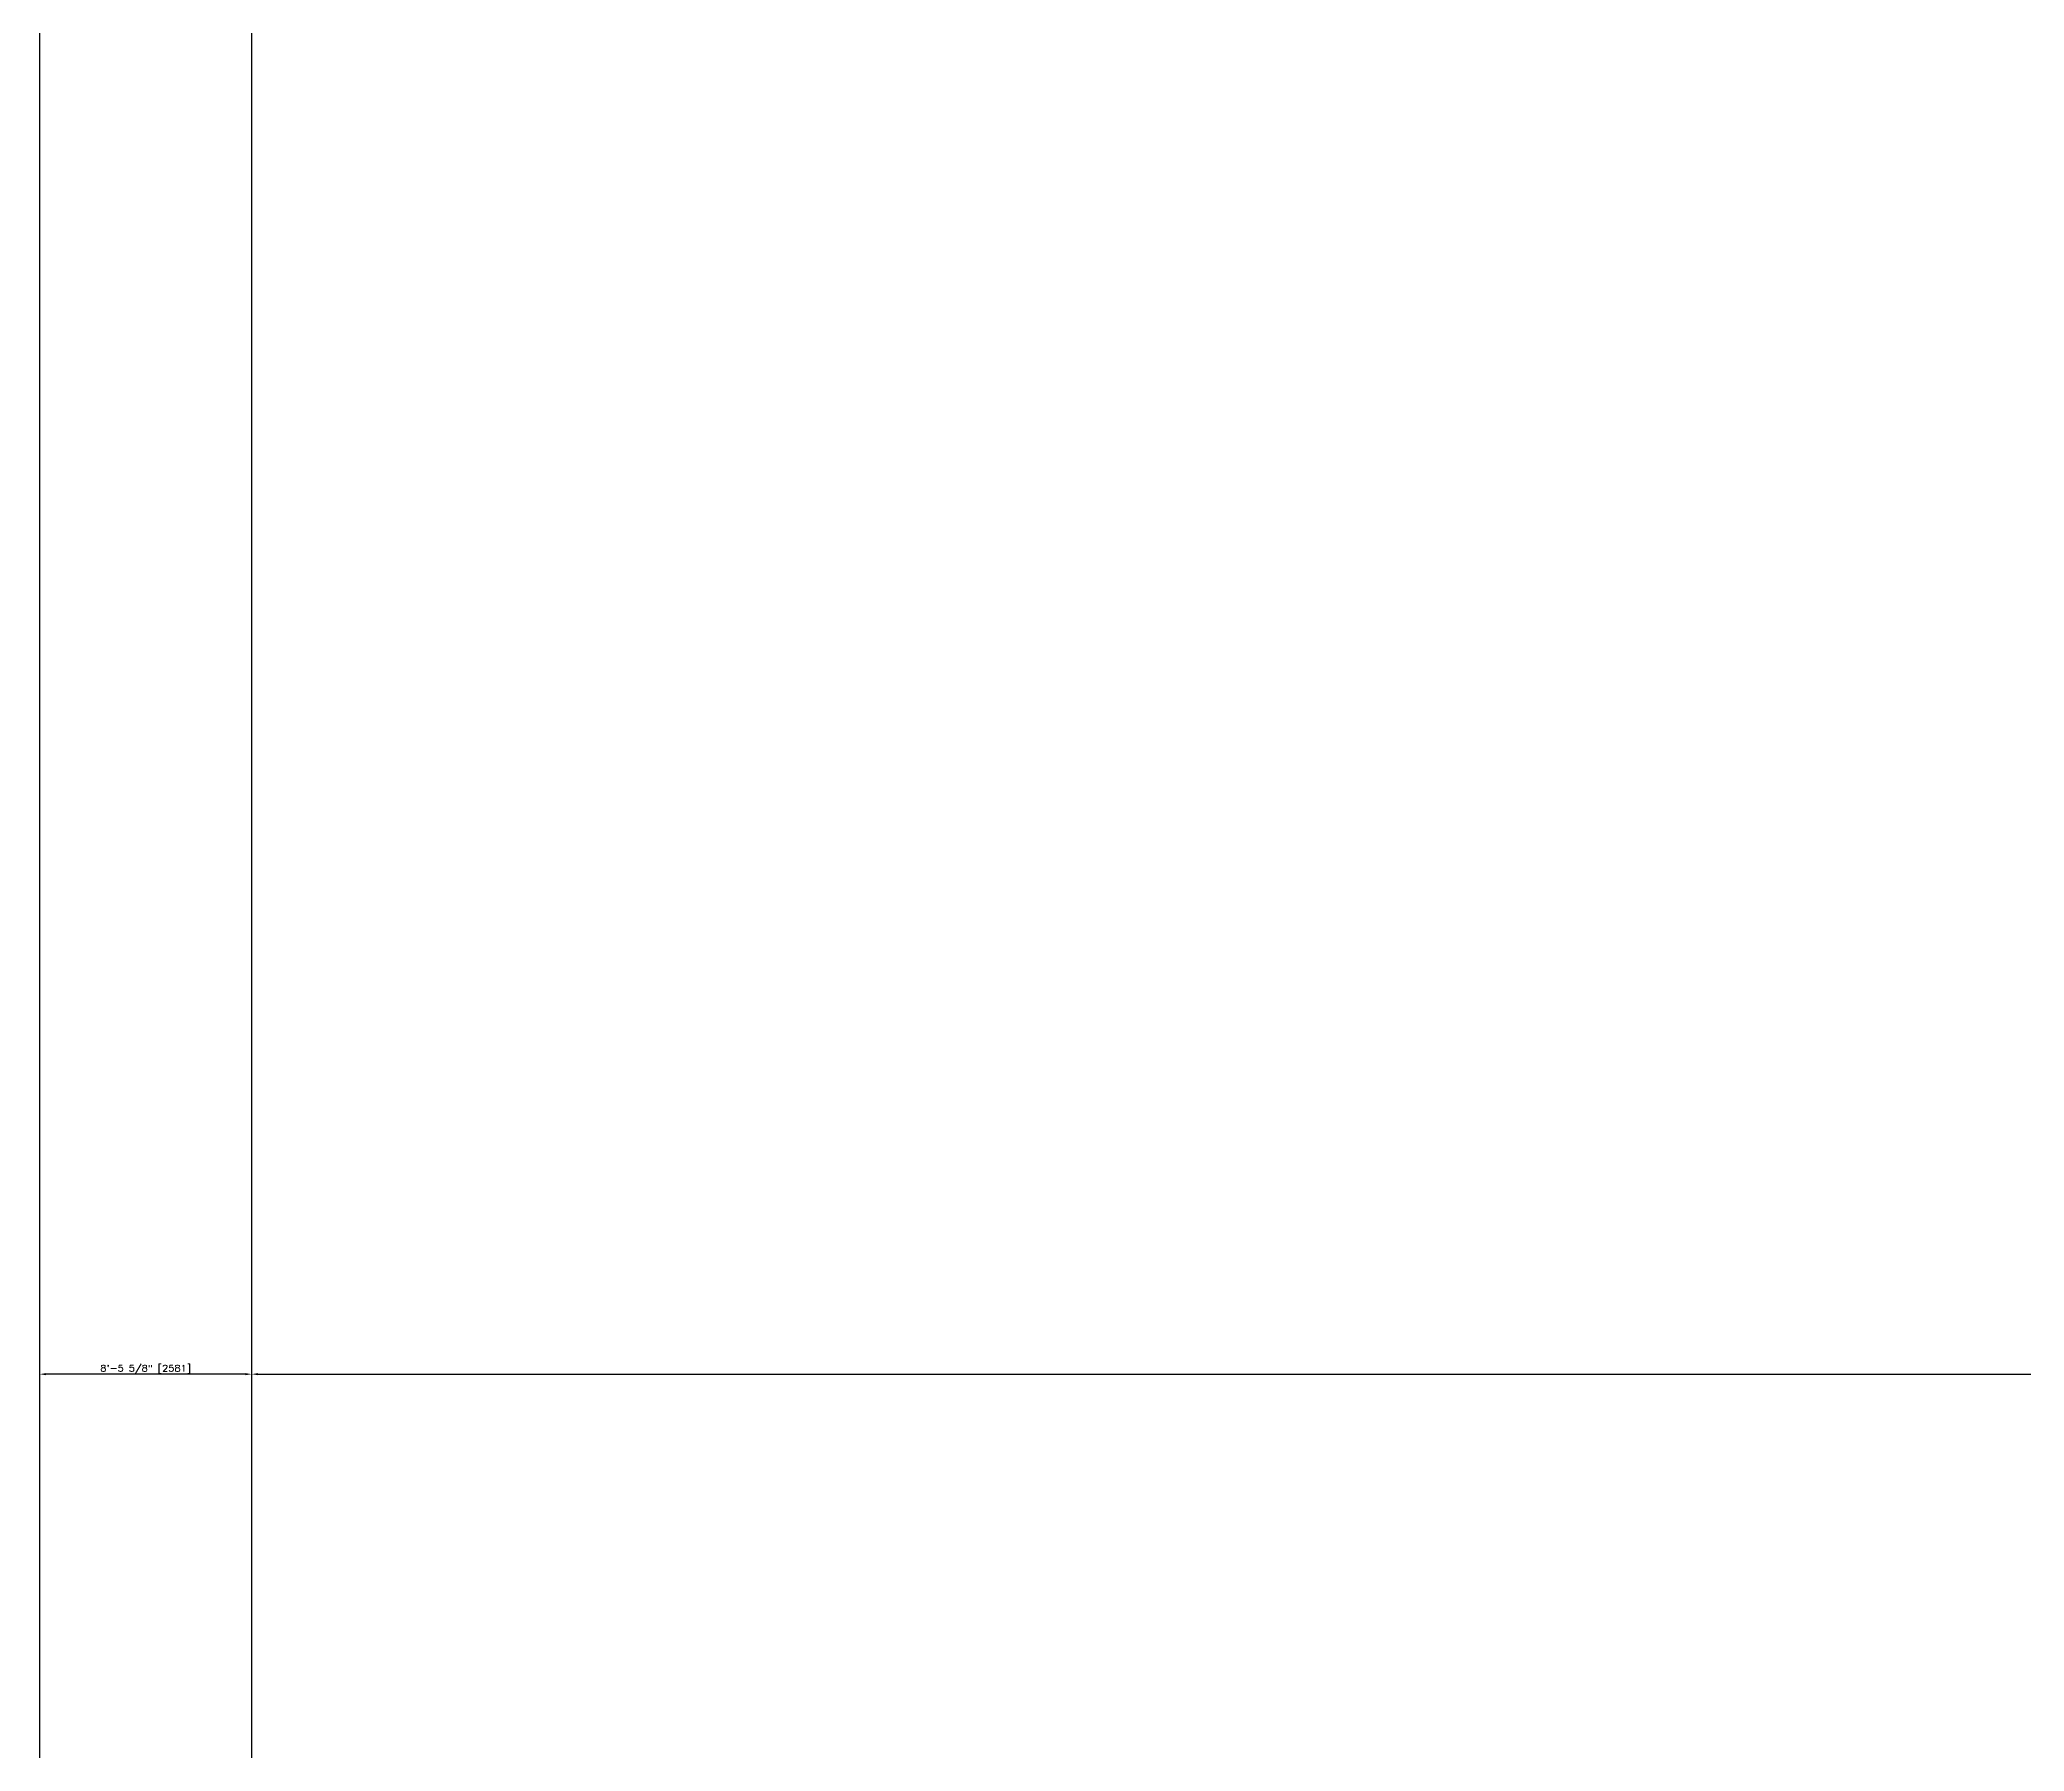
# Model space of a CAD drawing. Header units: millimetres. Extents: x -83614 to 248318, y 36678 to 90681.
# Drawn here: x 240546 to 241497, y 57450 to 58270 of the extents above; entities that cross this region are included whole.
import ezdxf

# ---------------------------------------------------------------- set-up
doc = ezdxf.new("R2010")
doc.units = ezdxf.units.MM
doc.layers.add('Struc_Section_Dim', color=2, linetype='Continuous')
doc.styles.add('ROMANS-115', font='romans.shx', dxfattribs={"width": 1.15})
doc.dimstyles.new('48-ROMANS-115', dxfattribs={"dimtxt": 3, "dimasz": 3, "dimexe": 3, "dimexo": 3, "dimgap": 0.0625, "dimtad": 1, "dimdec": 4, "dimzin": 1, "dimdsep": 46, "dimlunit": 4, "dimtxsty": 'ROMANS-115', "dimcen": 0.0625, "dimclrd": 256, "dimclre": 256, "dimclrt": 256, "dimadec": 0, "dimazin": 0, "dimtfac": 1, "dimtdec": 4, "dimtofl": 0, "dimtmove": 0, "dimatfit": 0, "dimfxl": 1, "dimfrac": 2, "dimtolj": 1, "dimtzin": 0, "dimarcsym": 0})

# ---------------------------------------------------------------- blocks, each defined once
blk = doc.blocks.new('*D55')
at = {"layer": 'Defpoints', "color": 0, "ltscale": 2}
for p in [(247353.21, 57630.68), (240647.61, 57612.36), (247353.21, 57612.36)]:
    blk.add_point(p, dxfattribs=at)
at = {"layer": 'Struc_Section_Dim', "lineweight": -2, "ltscale": 2}
blk.add_line((240650.61, 57630.68), (247350.21, 57630.68), dxfattribs=at)
at = {"layer": 'Struc_Section_Dim', "ltscale": 2}
for points in [[(240650.61, 57631.18), (240650.61, 57630.18), (240647.61, 57630.68)], [(247350.21, 57631.18), (247350.21, 57630.18), (247353.21, 57630.68)]]:
    blk.add_solid(points, dxfattribs=at)
at = {"layer": 'Struc_Section_Dim', "ltscale": 2, "insert": (244000.41, 57633.03), "char_height": 3, "attachment_point": 5, "style": 'ROMANS-115'}
blk.add_mtext('\\A1;558\'-9 5/8" [170322]', dxfattribs=at)
blk = doc.blocks.new('*D58')
at = {"layer": 'Defpoints', "color": 0, "ltscale": 2}
for p in [(240546.01, 57630.68), (240546.01, 57630.68), (240647.61, 57630.68)]:
    blk.add_point(p, dxfattribs=at)
at = {"layer": 'Struc_Section_Dim', "lineweight": -2, "ltscale": 2}
blk.add_line((240644.61, 57630.68), (240549.01, 57630.68), dxfattribs=at)
at = {"layer": 'Struc_Section_Dim', "ltscale": 2}
for points in [[(240549.01, 57631.18), (240549.01, 57630.18), (240546.01, 57630.68)], [(240644.61, 57631.18), (240644.61, 57630.18), (240647.61, 57630.68)]]:
    blk.add_solid(points, dxfattribs=at)
at = {"layer": 'Struc_Section_Dim', "ltscale": 2, "insert": (240596.81, 57633.03), "char_height": 3, "attachment_point": 5, "style": 'ROMANS-115'}
blk.add_mtext('\\A1;8\'-5 5/8" [2581]', dxfattribs=at)

msp = doc.modelspace()

# ---------------------------------------------------------------- linework, layer by layer
at = {"layer": 'Struc_Section_Dim', "ltscale": 2}
msp.add_line((240546.01225, 56629.85355), (240546.01225, 63747.69509), dxfattribs=at)
at = {"layer": 'Struc_Section_Dim', "ltscale": 10}
msp.add_line((240647.61225, 56998.6789), (240647.61225, 58915.27032), dxfattribs=at)

# ---------------------------------------------------------------- dimensions: what is measured, and where the dimension line sits
at = {"layer": 'Struc_Section_Dim', "ltscale": 2}
for base, p1, p2, picture, middle in [((240546.01225, 57630.68314), (240647.61225, 57630.68314), (240546.01225, 57630.68314), '*D58', (240596.81225, 57633.03136)), ((247353.21225, 57630.68314), (240647.61225, 57612.36092), (247353.21225, 57612.36092), '*D55', (244000.41225, 57633.03136))]:
    dim = msp.add_linear_dim(base=base, p1=p1, p2=p2, dimstyle='48-ROMANS-115', override={"dimse1": 1, "dimse2": 1}, dxfattribs=at)
    dim.commit()
    dim.dimension.update_dxf_attribs({"geometry": picture, "text_midpoint": middle})

doc.saveas('drawing.dxf')
